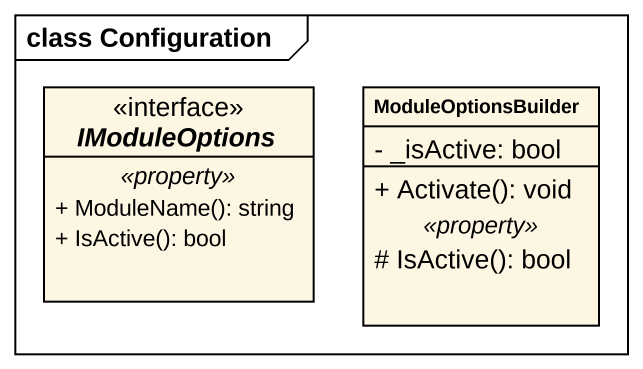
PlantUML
@startuml
mainframe class Configuration
hide circle
hide empty members
skinparam classAttributeIconSize 0
interface IModuleOptions {
  .. <<property>> ..
  + ModuleName(): string
  + IsActive(): bool
}
class ModuleOptionsBuilder {
  - _isActive: bool
  --
  + Activate(): void
  .. <<property>> ..
  # IsActive(): bool
}
@enduml
